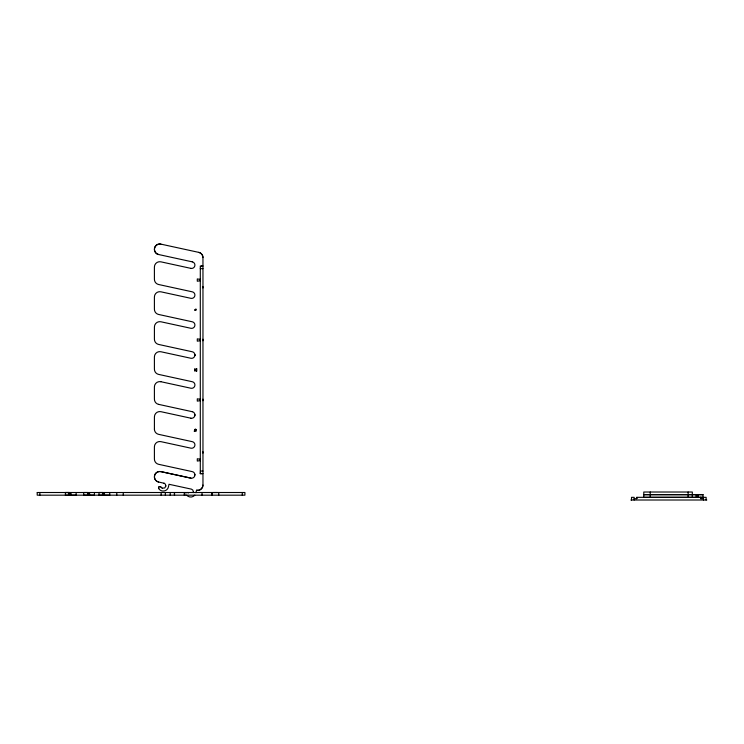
<?xml version="1.0" encoding="UTF-8"?>
<svg xmlns="http://www.w3.org/2000/svg" width="744" height="744" viewBox="0 0 744 744"><rect width="100%" height="100%" fill="white"/><g stroke="black" fill="none" stroke-linecap="round" stroke-linejoin="round"><path stroke-width="1.12" d="M69.35 495.179L69.35 492.509L65.398 492.509L65.398 495.179L76.13 495.179L76.13 492.519M94.432 492.519L94.432 495.179L83.7 495.169L83.7 492.509L87.653 492.509L87.653 495.179M109.74 492.519L109.74 495.179L99.008 495.169L99.008 492.509L102.96 492.509L102.96 495.179M116.789 495.169L116.789 492.5M123.244 495.169L123.244 492.509M161.141 495.188L161.141 492.519M165.335 495.188L165.335 492.528M202.963 473.621L200.303 473.714L200.303 265.989L202.963 265.989L202.963 485.06A5.329 5.329 0 0 1 196.509 490.268L195.96 492.751M202.963 266.082L202.945 257.563A5.329 5.329 0 0 0 198.769 252.374L160.853 244.116A5.329 5.329 0 0 0 154.52 248.189A5.329 5.329 0 0 0 158.593 254.522L192.315 261.86M634.167 500.005L634.167 497.336L631.507 497.336L631.535 500.005M634.167 498.666L636.836 498.666L636.836 497.336L703.043 497.327L703.043 494.667L695.845 494.667M650.237 497.327L650.237 492.017M688.135 497.336L688.135 492.017M692.311 497.327L692.329 492.017L643.783 492.017L643.783 497.318L703.043 497.336M700.811 498.666L700.811 497.336L700.811 498.666L703.471 498.666L703.471 500.005M703.471 498.666L703.471 497.336L706.13 497.336L706.13 500.005M200.303 473.714L200.303 472.673M165.903 485.99L165.326 484.102L163.968 483.181M193.393 491.97L192.817 490.073L191.459 489.161L169 484.279L168.479 486.771A5.329 5.329 0 0 1 162.545 491.021L161.894 490.891A5.329 5.329 0 0 1 158.723 488.576M194.854 429.827L195.56 429.037L196.332 429.939L195.095 430.348L194.854 429.827L196.351 429.79M200.964 266.65L201.633 265.989M194.854 369.852C199.271 367.834 192.631 372.707 196.351 369.852M165.884 485.981L164.74 487.934L162.183 488.185M193.375 491.951L193.245 492.621M196.342 309.969C191.785 311.643 198.75 307.281 194.854 309.913M158.751 488.585L158.649 488.417A1.33 1.33 0 0 1 159.309 486.66L159.653 486.567A1.33 1.33 0 0 1 160.89 487.032M200.303 268.649L202.963 268.649M194.119 431.12L196.267 431.12M200.303 471.054L202.963 471.054M37.2 492.509L37.2 495.179L244.906 495.179L244.925 492.509L37.293 492.509M65.398 492.519L69.35 492.519M213.091 492.519L217.415 492.509M69.35 493.849L70.847 493.849M87.653 493.849L89.15 493.849M102.96 493.849L104.458 493.849M688.135 494.676L643.783 494.658L696.263 494.667L696.263 497.327M692.329 494.676L688.526 494.676M703.043 494.667L697.76 494.676L697.76 497.327M696.263 495.997L697.76 495.997M630.847 500.005L706.8 500.005M692.311 494.658L696.263 494.676M201.633 473.714L201.159 473.519M190.901 268.37L160.853 261.823A5.329 5.329 0 0 0 154.399 267.031L154.417 279.307A5.329 5.329 0 0 0 158.612 284.506L192.315 291.834A3.329 3.329 0 0 1 194.844 295.777A3.329 3.329 0 0 1 190.883 298.325L160.853 291.797A5.329 5.329 0 0 0 154.399 296.996L154.417 309.272A5.329 5.329 0 0 0 158.593 314.461L192.315 321.799A3.329 3.329 0 0 1 194.844 325.751A3.329 3.329 0 0 1 190.883 328.29L160.853 321.761A5.329 5.329 0 0 0 154.417 326.979L154.417 339.236A5.329 5.329 0 0 0 158.612 344.444L192.315 351.773A3.329 3.329 0 0 1 194.844 355.716A3.329 3.329 0 0 1 190.883 358.264L160.853 351.735A5.329 5.329 0 0 0 154.399 356.934L154.417 369.21A5.329 5.329 0 0 0 158.593 374.399L192.315 381.737A3.329 3.329 0 0 1 194.854 385.699A3.329 3.329 0 0 1 190.901 388.238L160.853 381.7M158.593 404.364L192.315 411.711M190.901 418.212L160.853 411.674A5.329 5.329 0 0 0 154.417 416.882L154.417 429.149M154.399 429.13A5.329 5.329 0 0 0 158.593 434.338L192.315 441.676A3.329 3.329 0 0 1 194.854 445.637A3.329 3.329 0 0 1 190.901 448.176L160.853 441.638A5.329 5.329 0 0 0 154.399 446.837L154.417 459.113A5.329 5.329 0 0 0 158.593 464.303L192.315 471.64A3.329 3.329 0 0 1 194.844 475.593A3.329 3.329 0 0 1 190.883 478.132L160.853 471.603A5.329 5.329 0 0 0 154.52 475.676A5.329 5.329 0 0 0 158.593 482.01L164.294 483.302M190.901 478.15L160.871 471.622A5.329 5.329 0 0 0 154.538 475.695A5.329 5.329 0 0 0 158.612 482.028M162.201 488.204L160.881 487.022A1.33 1.33 0 0 0 159.635 486.557M194.9 414.51L194.854 415.663A3.329 3.329 0 0 1 190.883 418.193M194.9 474.449L194.854 475.025M194.928 354.86L194.909 355.446L194.919 354.851M698.17 494.667L698.17 497.327M636.836 497.336L636.836 498.666M242.265 492.509L242.265 495.179M218.745 492.509L218.745 495.179M212.291 492.509L212.291 495.179M211.752 492.509L211.752 495.179M202.963 286.617L202.963 287.956M202.963 339.218L202.963 340.771M202.963 399.156L202.963 400.728M202.963 451.757L202.963 453.087M202.033 492.509L202.015 495.179M200.303 278.656L200.303 280.953M200.294 338.734L200.294 341.031M200.294 398.672L200.303 400.969M200.303 458.75L200.303 461.057M199.634 279.344L197.29 278.916L197.3 281.251L199.615 280.823M199.634 339.273L197.29 338.846L197.3 341.189L199.615 340.761M199.634 399.23L197.29 398.803L197.3 401.137L199.615 400.709M199.634 459.169L197.29 458.741L197.3 461.075L199.615 460.648M196.76 368.522L196.76 371.182M196.351 368.522L196.351 371.182M194.854 368.522L194.854 371.182M194.854 429.344L194.854 431.12M184.8 492.509L184.8 495.179M184.261 492.509L184.261 495.179M174.524 492.509L174.542 495.179M174.394 492.509L174.394 495.179M170.199 492.509L170.199 495.179M104.458 492.519L104.458 495.179M102.542 492.509L102.542 495.179M89.568 492.519L89.568 495.179M89.15 492.519L89.15 495.179M70.847 492.519L70.847 495.179M68.932 492.509L68.932 495.179M39.86 492.509L39.86 495.179M198.75 252.356A5.329 5.329 0 0 1 202.945 257.563M202.945 485.051A5.329 5.329 0 0 1 196.49 490.25M192.296 411.692A3.329 3.329 0 0 1 194.844 415.654M158.612 404.383A5.329 5.329 0 0 1 154.417 399.175L154.399 386.908A5.329 5.329 0 0 1 160.871 381.719M192.296 261.851A3.329 3.329 0 0 1 194.844 265.813A3.329 3.329 0 0 1 190.883 268.352M186.502 492.816A1.33 1.33 0 0 1 188.372 493.002M194.826 495.141A5.329 5.329 0 0 1 186.623 495.104M158.612 254.541A5.329 5.329 0 0 1 154.538 248.208A5.329 5.329 0 0 1 160.871 244.134M158.658 488.427A1.33 1.33 0 0 1 159.318 486.669"/></g></svg>
